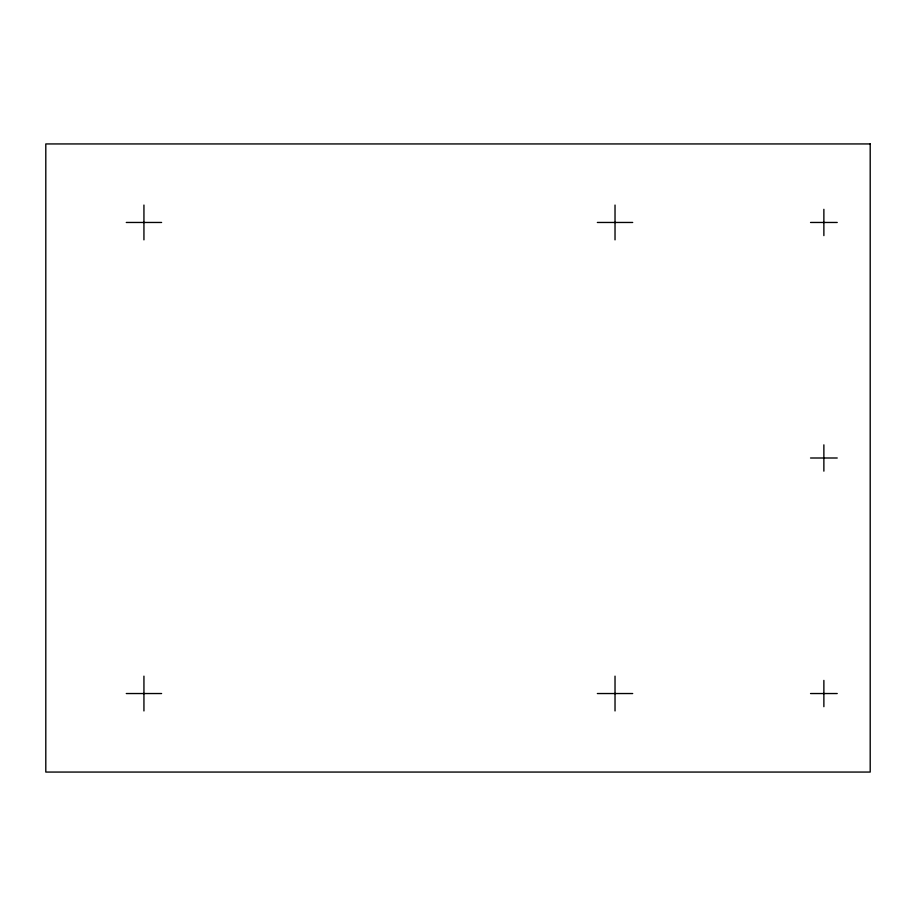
<?xml version="1.0" encoding="UTF-8"?>
<svg xmlns="http://www.w3.org/2000/svg" width="916" height="916" viewBox="0 0 916 916"><rect width="100%" height="100%" fill="white"/><g stroke="black" fill="none" stroke-linecap="round" stroke-linejoin="round"><path stroke-width="1.37" d="M126.282 222.462L161.605 222.462M597.358 222.462L632.693 222.462M810.534 222.462L837.224 222.462M810.534 458L837.224 458M126.282 693.538L161.605 693.538M597.358 693.538L632.693 693.538M810.534 693.538L837.224 693.538M823.873 209.317L823.873 235.607M823.873 444.855L823.873 471.145M823.873 680.393L823.873 706.683M615.025 205.058L615.025 239.855M615.025 676.145L615.025 710.942M143.938 205.058L143.938 239.855M143.938 676.145L143.938 710.942M870.2 143.938L45.8 143.938L45.8 772.062L870.2 772.062L870.2 143.938"/></g></svg>
